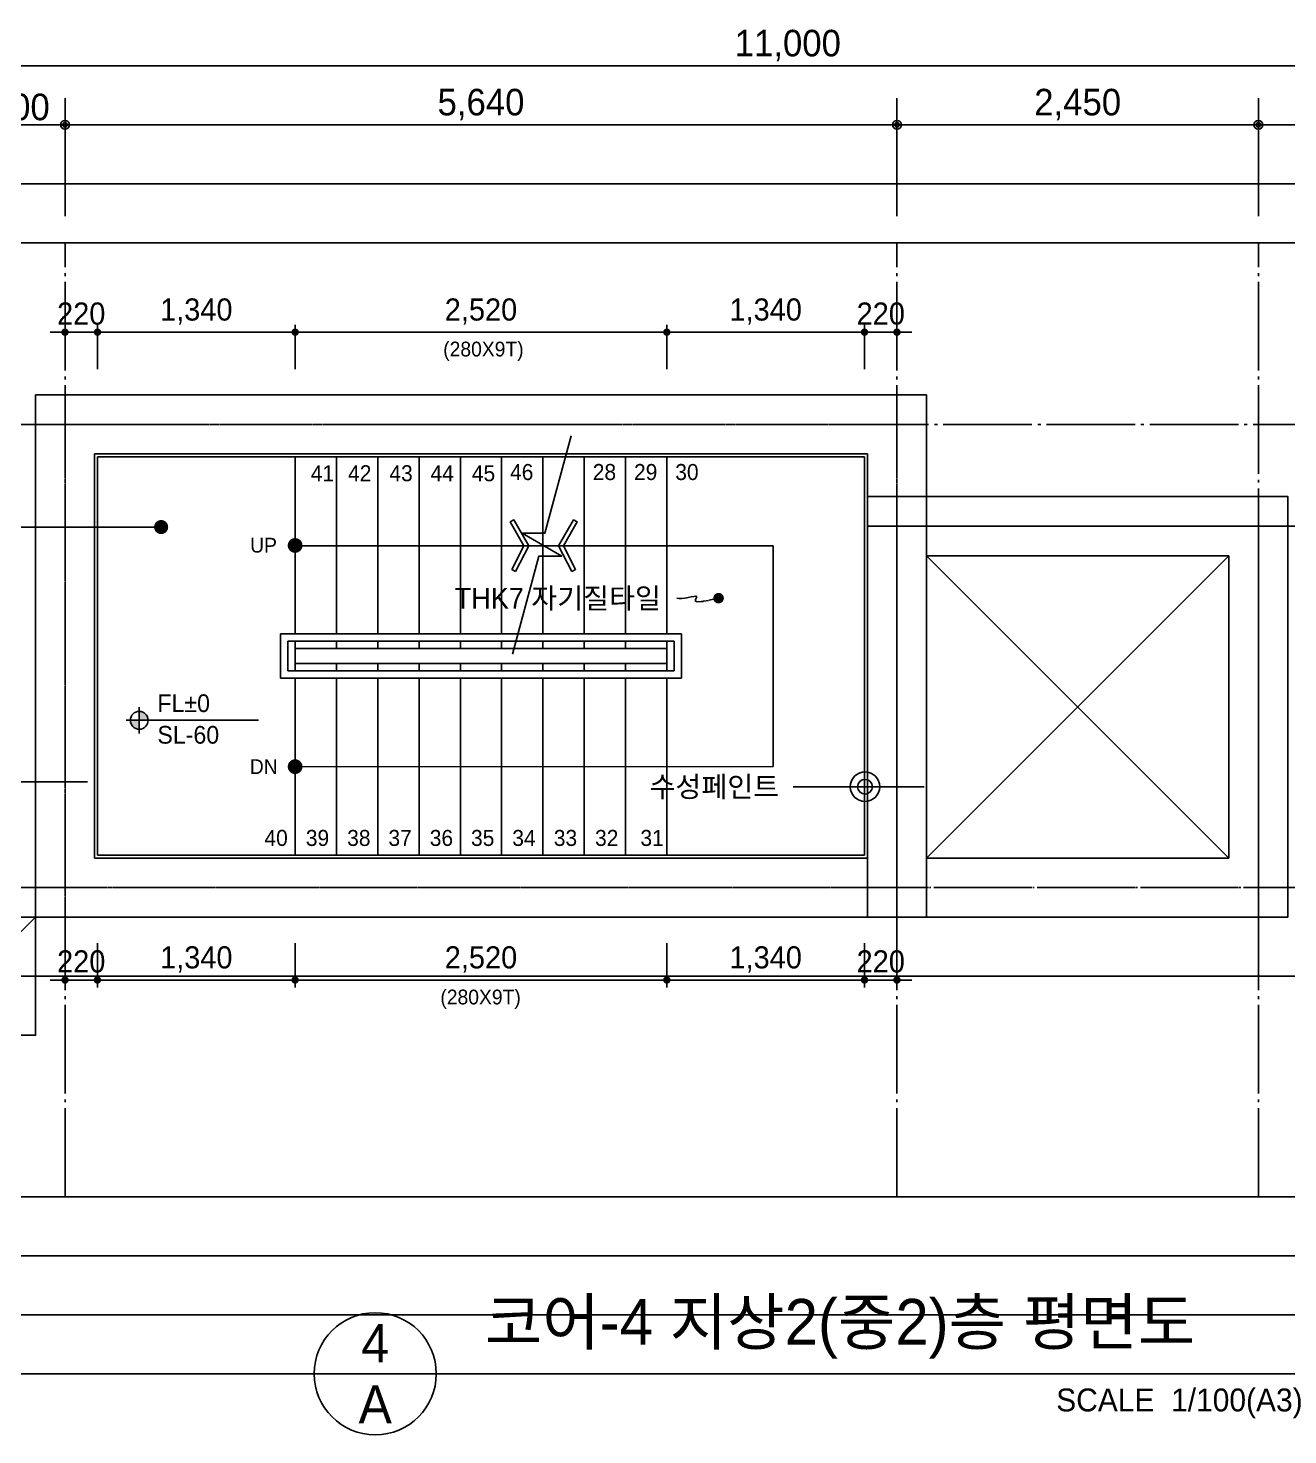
# Model space of a CAD drawing. Header units: millimetres. Extents: x 252711992 to 505989238, y 504776675 to 1009617600.
# Drawn here: x 253406599 to 253415139, y 504805853 to 504815388 of the extents above; entities that cross this region are included whole.
import ezdxf
from ezdxf.enums import TextEntityAlignment as Align
from ezdxf.xclip import XClip

# ---------------------------------------------------------------- set-up
doc = ezdxf.new("R2010")
doc.units = ezdxf.units.MM
doc.header["$XCLIPFRAME"] = 0
doc.linetypes.add('CEN', pattern=[35, 30, -2, 1, -2])
for name, color, linetype in [('$ZCDB_AUDIT_GENERATED_600D18', 7, 'Continuous'), ('0KD DIM', 7, 'Continuous'), ('4A.TEC CEN', 1, 'CEN'), ('4A.TEC CEN 보조1', 14, 'CEN'), ('4A.TEC ELE 4', 9, 'Continuous'), ('4A.TEC IND', 7, 'Continuous'), ('4A.TEC TEXT', 7, 'Continuous'), ('4A.TEC TEXT 1', 3, 'Continuous'), ('4A.TEC TEXT 2', 3, 'Continuous'), ('4A.TEC 기둥', 2, 'Continuous'), ('4A.TEC 마감선 2', 5, 'Continuous'), ('4A.TEC 벽체 1', 2, 'Continuous'), ('4A.TEC 심볼', 7, 'Continuous'), ('4A.TEC 해치 1', 9, 'Continuous'), ('CEN', 1, 'CEN'), ('LEV', 7, 'Continuous'), ('SYM', 1, 'Continuous'), ('TEXT', 7, 'Continuous'), ('㈜SE&C TEXT', 7, 'Continuous')]:
    doc.layers.add(name, color=color, linetype=linetype)
doc.layers.add('DEFPOINT', color=135, linetype='Continuous', plot=False)
doc.styles.add('나눔고딕', font='')
doc.styles.add('돋움', font='')
doc.styles.add('돋음체', font='')
doc.styles.get('나눔고딕').set_extended_font_data('Dotum')
doc.styles.get('돋움').set_extended_font_data('Dotum')
doc.styles.get('돋음체').set_extended_font_data('Dotum')
doc.dimstyles.new('DIM_600(외부치수)', dxfattribs={"dimscale": 400, "dimtxt": 3.3, "dimasz": 1, "dimexe": 2, "dimexo": 2, "dimgap": 1, "dimtad": 1, "dimdec": 0, "dimdsep": 46, "dimlunit": 6, "dimtxsty": '나눔고딕', "dimblk1": 'DIMDOT', "dimblk2": 'DIMDOT', "dimsah": 1, "dimcen": 2.5, "dimdle": 1.5, "dimclrd": 8, "dimclre": 8, "dimclrt": 3, "dimadec": 0, "dimazin": 0, "dimtfac": 1, "dimtdec": 0, "dimtix": 1, "dimtmove": 2, "dimatfit": 3, "dimldrblk": 'DIMDOT', "dimfxl": 1, "dimtvp": 1, "dimtolj": 1, "dimtzin": 0, "dimarcsym": 0})
doc.dimstyles.new('DIM_80(외부치수)', dxfattribs={"dimscale": 40, "dimtxt": 3.3, "dimasz": 1, "dimexe": 2, "dimexo": 2, "dimgap": 1, "dimtad": 1, "dimdec": 0, "dimdsep": 46, "dimlunit": 6, "dimtxsty": '돋움', "dimblk1": 'DIMDOT', "dimblk2": 'DIMDOT', "dimsah": 1, "dimcen": 2.5, "dimdle": 1.5, "dimclrd": 1, "dimclre": 7, "dimclrt": 2, "dimadec": 0, "dimazin": 0, "dimtfac": 1, "dimtdec": 0, "dimtix": 1, "dimtmove": 2, "dimatfit": 3, "dimldrblk": 'DIMDOT', "dimfxl": 1, "dimtvp": 1, "dimtolj": 1, "dimtzin": 0, "dimarcsym": 0})
doc.dimstyles.new('KD DIM 1', dxfattribs={"dimscale": 50, "dimtxt": 3, "dimasz": 1, "dimexe": 1, "dimexo": 1, "dimgap": 1, "dimtad": 1, "dimdec": 0, "dimzin": 0, "dimdsep": 46, "dimlunit": 6, "dimtxsty": '돋음체', "dimblk": 'DOT', "dimcen": 3, "dimdle": 1, "dimclrd": 256, "dimclre": 256, "dimclrt": 3, "dimazin": 0, "dimtfac": 1, "dimtdec": 0, "dimtix": 1, "dimtmove": 2, "dimatfit": 3, "dimldrblk": 'OBLIQUE', "dimfxl": 1, "dimtvp": 0.8333, "dimtolj": 1, "dimtzin": 0, "dimarcsym": 0})

# ---------------------------------------------------------------- blocks, each defined once
blk = doc.blocks.new('dwgFD3B')
at = {"layer": '4A.TEC CEN', "color": 250, "ltscale": 500}
blk.add_line((49194.51, -169936.83, -3333.33), (358000, -169936.83, -3333.33), dxfattribs=at)
blk = doc.blocks.new('DIMDOT')
at = {"color": 0}
blk.add_line((-2, 0), (2, 0), dxfattribs=at)
for radius in [0.5, 0.25]:
    blk.add_circle((0, 0), radius, dxfattribs=at)
blk = doc.blocks.new('*D477')
at = {"layer": '$ZCDB_AUDIT_GENERATED_600D18', "color": 8, "lineweight": -2, "transparency": 16777216}
for p, q in [((253406248.8, 504814112.2), (253406248.8, 504815312.2)), ((253417248.8, 504814112.2), (253417248.8, 504815312.2)), ((253406308.8, 504815132.2), (253417188.8, 504815132.2))]:
    blk.add_line(p, q, dxfattribs=at)
at = {"layer": 'Defpoints', "color": 0, "transparency": 16777216}
for p in [(253417248.8, 504815132.2), (253406248.8, 504813932.2, 0), (253417248.8, 504813932.2)]:
    blk.add_point(p, dxfattribs=at)
at = {"layer": '$ZCDB_AUDIT_GENERATED_600D18', "color": 8, "lineweight": -2, "transparency": 16777216, "xscale": 60, "yscale": 60, "zscale": 60, "rotation": 180}
blk.add_blockref('DIMDOT', (253406248.8, 504815132.2), dxfattribs=at)
at = {"layer": '$ZCDB_AUDIT_GENERATED_600D18', "color": 8, "lineweight": -2, "transparency": 16777216, "xscale": 60, "yscale": 60, "zscale": 60}
blk.add_blockref('DIMDOT', (253417248.8, 504815132.2), dxfattribs=at)
at = {"layer": '$ZCDB_AUDIT_GENERATED_600D18', "color": 3, "transparency": 16777216, "insert": (253411748.8, 504815269.6), "char_height": 180, "attachment_point": 5, "style": '나눔고딕'}
blk.add_mtext('\\A1;11,000', dxfattribs=at)
blk = doc.blocks.new('*D478')
at = {"layer": '$ZCDB_AUDIT_GENERATED_600D18', "color": 8, "lineweight": -2, "transparency": 16777216}
for p, q in [((253414938.8, 504814112.2), (253414938.8, 504814912.2)), ((253417248.8, 504814112.2), (253417248.8, 504814912.2)), ((253414998.8, 504814732.2), (253417188.8, 504814732.2))]:
    blk.add_line(p, q, dxfattribs=at)
at = {"layer": 'Defpoints', "color": 0, "transparency": 16777216}
for p in [(253417248.8, 504814732.2), (253414938.8, 504813932.2, 568.6), (253417248.8, 504813932.2, 4431.4)]:
    blk.add_point(p, dxfattribs=at)
at = {"layer": '$ZCDB_AUDIT_GENERATED_600D18', "color": 8, "lineweight": -2, "transparency": 16777216, "xscale": 60, "yscale": 60, "zscale": 60, "rotation": 180}
blk.add_blockref('DIMDOT', (253414938.8, 504814732.2), dxfattribs=at)
at = {"layer": '$ZCDB_AUDIT_GENERATED_600D18', "color": 8, "lineweight": -2, "transparency": 16777216, "xscale": 60, "yscale": 60, "zscale": 60}
blk.add_blockref('DIMDOT', (253417248.8, 504814732.2), dxfattribs=at)
at = {"layer": '$ZCDB_AUDIT_GENERATED_600D18', "color": 3, "transparency": 16777216, "insert": (253416093.8, 504814869.6), "char_height": 180, "attachment_point": 5, "style": '나눔고딕'}
blk.add_mtext('\\A1;2,310', dxfattribs=at)
blk = doc.blocks.new('*D479')
at = {"layer": '$ZCDB_AUDIT_GENERATED_600D18', "color": 8, "lineweight": -2, "transparency": 16777216}
for p, q in [((253406248.8, 504814112.2), (253406248.8, 504814912.2)), ((253406848.8, 504814112.2), (253406848.8, 504814912.2)), ((253406788.8, 504814732.2), (253406308.8, 504814732.2))]:
    blk.add_line(p, q, dxfattribs=at)
at = {"layer": 'Defpoints', "color": 0, "transparency": 16777216}
for p in [(253406248.8, 504814732.2), (253406248.8, 504813932.2, 39666.7), (253406848.8, 504813932.2, 34666.7)]:
    blk.add_point(p, dxfattribs=at)
at = {"layer": '$ZCDB_AUDIT_GENERATED_600D18', "color": 8, "lineweight": -2, "transparency": 16777216, "xscale": 60, "yscale": 60, "zscale": 60, "rotation": 180}
blk.add_blockref('DIMDOT', (253406248.8, 504814732.2), dxfattribs=at)
at = {"layer": '$ZCDB_AUDIT_GENERATED_600D18', "color": 8, "lineweight": -2, "transparency": 16777216, "xscale": 60, "yscale": 60, "zscale": 60}
blk.add_blockref('DIMDOT', (253406848.8, 504814732.2), dxfattribs=at)
at = {"layer": '$ZCDB_AUDIT_GENERATED_600D18', "color": 3, "transparency": 16777216, "insert": (253406548.8, 504814852.3), "char_height": 180, "attachment_point": 5, "style": '나눔고딕'}
blk.add_mtext('\\A1;600', dxfattribs=at)
blk = doc.blocks.new('*D481')
at = {"layer": '$ZCDB_AUDIT_GENERATED_600D18', "color": 8, "lineweight": -2, "transparency": 16777216}
for p, q in [((253406848.8, 504814112.2), (253406848.8, 504814912.2)), ((253412488.8, 504814112.2), (253412488.8, 504814912.2)), ((253406908.8, 504814732.2), (253412428.8, 504814732.2))]:
    blk.add_line(p, q, dxfattribs=at)
at = {"layer": 'Defpoints', "color": 0, "transparency": 16777216}
for p in [(253412488.8, 504814732.2), (253406848.8, 504813932.2, 34666.7), (253412488.8, 504813932.2, 81666.7)]:
    blk.add_point(p, dxfattribs=at)
at = {"layer": '$ZCDB_AUDIT_GENERATED_600D18', "color": 8, "lineweight": -2, "transparency": 16777216, "xscale": 60, "yscale": 60, "zscale": 60, "rotation": 180}
blk.add_blockref('DIMDOT', (253406848.8, 504814732.2), dxfattribs=at)
at = {"layer": '$ZCDB_AUDIT_GENERATED_600D18', "color": 8, "lineweight": -2, "transparency": 16777216, "xscale": 60, "yscale": 60, "zscale": 60}
blk.add_blockref('DIMDOT', (253412488.8, 504814732.2), dxfattribs=at)
at = {"layer": '$ZCDB_AUDIT_GENERATED_600D18', "color": 3, "transparency": 16777216, "insert": (253409668.8, 504814869.6), "char_height": 180, "attachment_point": 5, "style": '나눔고딕'}
blk.add_mtext('\\A1;5,640', dxfattribs=at)
blk = doc.blocks.new('*D482')
at = {"layer": '$ZCDB_AUDIT_GENERATED_600D18', "color": 8, "lineweight": -2, "transparency": 16777216}
for p, q in [((253412488.8, 504814112.2), (253412488.8, 504814912.2)), ((253414938.8, 504814112.2), (253414938.8, 504814912.2)), ((253414878.8, 504814732.2), (253412548.8, 504814732.2))]:
    blk.add_line(p, q, dxfattribs=at)
at = {"layer": 'Defpoints', "color": 0, "transparency": 16777216}
for p in [(253412488.8, 504814732.2), (253412488.8, 504813932.2, 81666.7), (253414938.8, 504813932.2, 61250)]:
    blk.add_point(p, dxfattribs=at)
at = {"layer": '$ZCDB_AUDIT_GENERATED_600D18', "color": 8, "lineweight": -2, "transparency": 16777216, "xscale": 60, "yscale": 60, "zscale": 60, "rotation": 180}
blk.add_blockref('DIMDOT', (253412488.8, 504814732.2), dxfattribs=at)
at = {"layer": '$ZCDB_AUDIT_GENERATED_600D18', "color": 8, "lineweight": -2, "transparency": 16777216, "xscale": 60, "yscale": 60, "zscale": 60}
blk.add_blockref('DIMDOT', (253414938.8, 504814732.2), dxfattribs=at)
at = {"layer": '$ZCDB_AUDIT_GENERATED_600D18', "color": 3, "transparency": 16777216, "insert": (253413713.8, 504814869.6), "char_height": 180, "attachment_point": 5, "style": '나눔고딕'}
blk.add_mtext('\\A1;2,450', dxfattribs=at)
blk = doc.blocks.new('c1')
at = {"layer": '4A.TEC 기둥'}
blk.add_lwpolyline([(1156775.7, -1012079.3), (1157575.7, -1012079.3), (1157575.7, -1011279.3), (1156775.7, -1011279.3)], close=True, dxfattribs=at)
at = {"layer": 'DEFPOINT'}
blk.add_line((1156775.7, -1012079.3), (1157575.7, -1011279.3), dxfattribs=at)
blk = doc.blocks.new('ADFAWEFQWEFQWF')
at = {"layer": '4A.TEC CEN 보조1', "ltscale": 10}
for p, q in [((200, 0), (200, 2850)), ((2650, 2850), (2650, 0)), ((0, 2650), (2850, 2650)), ((2850, 200), (0, 200))]:
    blk.add_line(p, q, dxfattribs=at)
at = {"layer": '4A.TEC 벽체 1'}
for p, q in [((400, 2450), (400, 400)), ((400, 2450), (2450, 2450)), ((2450, 2450), (2450, 400)), ((400, 400), (2450, 400))]:
    blk.add_line(p, q, dxfattribs=at)
blk.add_lwpolyline([(875, 2850), (0, 2850), (0, 0), (2850, 0), (2850, 2850), (875, 2850)], dxfattribs=at)
at = {"layer": '4A.TEC 해치 1'}
for p, q in [((400, 2450), (2450, 400)), ((2450, 2450), (400, 400))]:
    blk.add_line(p, q, dxfattribs=at)
blk = doc.blocks.new('ASDFAWGFQWEGRQEWR')
at = {"layer": 'CEN'}
blk.add_lwpolyline([(1711.6, 117.6), (1640.7, 101.5), (1594.3, 94), (1567.5, 93.4), (1555.6, 97.8), (1554, 105.3), (1557.9, 114.2), (1562.7, 122.4), (1563.5, 128.2), (1556.9, 130.2), (1543.6, 129), (1525.5, 125.8), (1504.5, 121.6), (1482.5, 117.6), (1461.5, 114.8), (1443.2, 114.5), (1429.6, 117.6)], dxfattribs=at)
at = {"layer": '㈜SE&C TEXT', "color": 1, "const_width": 35.9}
blk.add_lwpolyline([(1729.5, 117.6, 1), (1693.6, 117.6, 1)], format="xyb", close=True, dxfattribs=at)
at = {"layer": '4A.TEC TEXT', "style": '돋움'}
blk.add_text('THK7 자기질타일', height=140, dxfattribs=at).set_placement((-76.8, 117.6), align=Align.MIDDLE_LEFT)
blk = doc.blocks.new('A$C3A5201BD')
at = {"layer": 'LEV'}
h = blk.add_hatch(color=256, dxfattribs=at)
h.paths.add_polyline_path([(200, 200), (335, 200, 0.414214), (200, 335)])
h.paths.add_polyline_path([(200, 65), (200, 200), (65, 200, 0.414214)])
at = {"layer": 'LEV', "color": 7}
for p, q in [((200, 0), (200, 400)), ((0, 200), (2007, 200)), ((0, 200), (400, 200))]:
    blk.add_line(p, q, dxfattribs=at)
blk.add_circle((200, 200), 135, dxfattribs=at)
blk = doc.blocks.new('_Dot')
at = {"color": 0, "linetype": 'ByBlock', "lineweight": -2}
blk.add_line((-0.5, 0), (-1, 0), dxfattribs=at)
at = {"color": 0, "linetype": 'ByBlock', "const_width": 0.5}
blk.add_lwpolyline([(-0.25, 0, 1), (0.25, 0, 1)], format="xyb", close=True, dxfattribs=at)
blk = doc.blocks.new('*D1113')
at = {"layer": '0KD DIM', "lineweight": -2, "transparency": 16777216}
for p, q in [((253408408.8, 504813077.1), (253408408.8, 504813377.1)), ((253410878.8, 504813327.1), (253408458.8, 504813327.1)), ((253410928.8, 504813077.1), (253410928.8, 504813377.1))]:
    blk.add_line(p, q, dxfattribs=at)
at = {"layer": 'Defpoints', "color": 0, "transparency": 16777216}
for p in [(253408408.8, 504813327.1), (253408408.8, 504813027.1, 0), (253410928.8, 504813027.1)]:
    blk.add_point(p, dxfattribs=at)
at = {"layer": '0KD DIM', "lineweight": -2, "transparency": 16777216, "xscale": 50, "yscale": 50, "zscale": 50, "rotation": 180}
blk.add_blockref('_Dot', (253408408.8, 504813327.1), dxfattribs=at)
at = {"layer": '0KD DIM', "lineweight": -2, "transparency": 16777216, "xscale": 50, "yscale": 50, "zscale": 50}
blk.add_blockref('_Dot', (253410928.8, 504813327.1), dxfattribs=at)
at = {"layer": '0KD DIM', "color": 3, "transparency": 16777216, "insert": (253409668.8, 504813466.7), "char_height": 150, "attachment_point": 5, "style": '돋음체'}
blk.add_mtext('\\A1;2,520', dxfattribs=at)
blk = doc.blocks.new('_OBLIQUE')
at = {"color": 0, "linetype": 'ByBlock'}
blk.add_line((-0.5, -0.5), (0.5, 0.5), dxfattribs=at)
blk = doc.blocks.new('*D1114')
at = {"layer": '0KD DIM', "lineweight": -2, "transparency": 16777216}
for p, q in [((253410928.8, 504813077.1), (253410928.8, 504813377.1)), ((253410978.8, 504813327.1), (253412218.8, 504813327.1)), ((253412268.8, 504813077.1), (253412268.8, 504813377.1))]:
    blk.add_line(p, q, dxfattribs=at)
at = {"layer": 'Defpoints', "color": 0, "transparency": 16777216}
for p in [(253412268.8, 504813327.1), (253410928.8, 504813027.1), (253412268.8, 504813027.1)]:
    blk.add_point(p, dxfattribs=at)
at = {"layer": '0KD DIM', "lineweight": -2, "transparency": 16777216, "xscale": 50, "yscale": 50, "zscale": 50, "rotation": 180}
blk.add_blockref('_Dot', (253410928.8, 504813327.1), dxfattribs=at)
at = {"layer": '0KD DIM', "lineweight": -2, "transparency": 16777216, "xscale": 50, "yscale": 50, "zscale": 50}
blk.add_blockref('_Dot', (253412268.8, 504813327.1), dxfattribs=at)
at = {"layer": '0KD DIM', "color": 3, "transparency": 16777216, "insert": (253411598.8, 504813466.7), "char_height": 150, "attachment_point": 5, "style": '돋음체'}
blk.add_mtext('\\A1;1,340', dxfattribs=at)
blk = doc.blocks.new('*D1115')
at = {"layer": '0KD DIM', "lineweight": -2, "transparency": 16777216}
for p, q in [((253407068.8, 504813077.1), (253407068.8, 504813377.1)), ((253408358.8, 504813327.1), (253407118.8, 504813327.1)), ((253408408.8, 504813077.1), (253408408.8, 504813377.1))]:
    blk.add_line(p, q, dxfattribs=at)
at = {"layer": 'Defpoints', "color": 0, "transparency": 16777216}
for p in [(253407068.8, 504813327.1), (253407068.8, 504813027.1), (253408408.8, 504813027.1)]:
    blk.add_point(p, dxfattribs=at)
at = {"layer": '0KD DIM', "lineweight": -2, "transparency": 16777216, "xscale": 50, "yscale": 50, "zscale": 50, "rotation": 180}
blk.add_blockref('_Dot', (253407068.8, 504813327.1), dxfattribs=at)
at = {"layer": '0KD DIM', "lineweight": -2, "transparency": 16777216, "xscale": 50, "yscale": 50, "zscale": 50}
blk.add_blockref('_Dot', (253408408.8, 504813327.1), dxfattribs=at)
at = {"layer": '0KD DIM', "color": 3, "transparency": 16777216, "insert": (253407738.8, 504813466.7), "char_height": 150, "attachment_point": 5, "style": '돋음체'}
blk.add_mtext('\\A1;1,340', dxfattribs=at)
blk = doc.blocks.new('*D1116')
at = {"layer": '0KD DIM', "lineweight": -2, "transparency": 16777216}
for p, q in [((253412218.8, 504813327.1), (253412168.8, 504813327.1)), ((253412268.8, 504813077.1), (253412268.8, 504813377.1)), ((253412488.8, 504813327.1), (253412268.8, 504813327.1)), ((253412488.8, 504813077.1), (253412488.8, 504813377.1)), ((253412538.8, 504813327.1), (253412588.8, 504813327.1))]:
    blk.add_line(p, q, dxfattribs=at)
at = {"layer": 'Defpoints', "color": 0, "transparency": 16777216}
for p in [(253412268.8, 504813327.1), (253412268.8, 504813027.1), (253412488.8, 504813027.1)]:
    blk.add_point(p, dxfattribs=at)
at = {"layer": '0KD DIM', "lineweight": -2, "transparency": 16777216, "xscale": 50, "yscale": 50, "zscale": 50}
blk.add_blockref('_Dot', (253412268.8, 504813327.1), dxfattribs=at)
at = {"layer": '0KD DIM', "lineweight": -2, "transparency": 16777216, "xscale": 50, "yscale": 50, "zscale": 50, "rotation": 180}
blk.add_blockref('_Dot', (253412488.8, 504813327.1), dxfattribs=at)
at = {"layer": '0KD DIM', "color": 3, "transparency": 16777216, "insert": (253412378.8, 504813452.2), "char_height": 150, "attachment_point": 5, "style": '돋음체'}
blk.add_mtext('\\A1;220', dxfattribs=at)
blk = doc.blocks.new('*D1117')
at = {"layer": '0KD DIM', "lineweight": -2, "transparency": 16777216}
for p, q in [((253406798.8, 504813327.1), (253406748.8, 504813327.1)), ((253406848.8, 504813077.1), (253406848.8, 504813377.1)), ((253406848.8, 504813327.1), (253407068.8, 504813327.1)), ((253407068.8, 504813077.1), (253407068.8, 504813377.1)), ((253407118.8, 504813327.1), (253407168.8, 504813327.1))]:
    blk.add_line(p, q, dxfattribs=at)
at = {"layer": 'Defpoints', "color": 0, "transparency": 16777216}
for p in [(253407068.8, 504813327.1), (253406848.8, 504813027.1), (253407068.8, 504813027.1)]:
    blk.add_point(p, dxfattribs=at)
at = {"layer": '0KD DIM', "lineweight": -2, "transparency": 16777216, "xscale": 50, "yscale": 50, "zscale": 50}
blk.add_blockref('_Dot', (253406848.8, 504813327.1), dxfattribs=at)
at = {"layer": '0KD DIM', "lineweight": -2, "transparency": 16777216, "xscale": 50, "yscale": 50, "zscale": 50, "rotation": 180}
blk.add_blockref('_Dot', (253407068.8, 504813327.1), dxfattribs=at)
at = {"layer": '0KD DIM', "color": 3, "transparency": 16777216, "insert": (253406958.8, 504813452.2), "char_height": 150, "attachment_point": 5, "style": '돋음체'}
blk.add_mtext('\\A1;220', dxfattribs=at)
blk = doc.blocks.new('*D1118')
at = {"layer": '0KD DIM', "lineweight": -2, "transparency": 16777216}
for p, q in [((253408408.8, 504809186.1), (253408408.8, 504808886.1)), ((253410928.8, 504809186.1), (253410928.8, 504808886.1)), ((253410878.8, 504808936.1), (253408458.8, 504808936.1))]:
    blk.add_line(p, q, dxfattribs=at)
at = {"layer": 'Defpoints', "color": 0, "transparency": 16777216}
for p in [(253408408.8, 504809236.1, 0), (253410928.8, 504809236.1), (253408408.8, 504808936.1)]:
    blk.add_point(p, dxfattribs=at)
at = {"layer": '0KD DIM', "lineweight": -2, "transparency": 16777216, "xscale": 50, "yscale": 50, "zscale": 50, "rotation": 180}
blk.add_blockref('_Dot', (253408408.8, 504808936.1), dxfattribs=at)
at = {"layer": '0KD DIM', "lineweight": -2, "transparency": 16777216, "xscale": 50, "yscale": 50, "zscale": 50}
blk.add_blockref('_Dot', (253410928.8, 504808936.1), dxfattribs=at)
at = {"layer": '0KD DIM', "color": 3, "transparency": 16777216, "insert": (253409668.8, 504809075.7), "char_height": 150, "attachment_point": 5, "style": '돋음체'}
blk.add_mtext('\\A1;2,520', dxfattribs=at)
blk = doc.blocks.new('*D1119')
at = {"layer": '0KD DIM', "lineweight": -2, "transparency": 16777216}
for p, q in [((253410928.8, 504809186.1), (253410928.8, 504808886.1)), ((253412268.8, 504809186.1), (253412268.8, 504808886.1)), ((253410978.8, 504808936.1), (253412218.8, 504808936.1))]:
    blk.add_line(p, q, dxfattribs=at)
at = {"layer": 'Defpoints', "color": 0, "transparency": 16777216}
for p in [(253410928.8, 504809236.1), (253412268.8, 504809236.1), (253412268.8, 504808936.1)]:
    blk.add_point(p, dxfattribs=at)
at = {"layer": '0KD DIM', "lineweight": -2, "transparency": 16777216, "xscale": 50, "yscale": 50, "zscale": 50, "rotation": 180}
blk.add_blockref('_Dot', (253410928.8, 504808936.1), dxfattribs=at)
at = {"layer": '0KD DIM', "lineweight": -2, "transparency": 16777216, "xscale": 50, "yscale": 50, "zscale": 50}
blk.add_blockref('_Dot', (253412268.8, 504808936.1), dxfattribs=at)
at = {"layer": '0KD DIM', "color": 3, "transparency": 16777216, "insert": (253411598.8, 504809075.7), "char_height": 150, "attachment_point": 5, "style": '돋음체'}
blk.add_mtext('\\A1;1,340', dxfattribs=at)
blk = doc.blocks.new('*D1120')
at = {"layer": '0KD DIM', "lineweight": -2, "transparency": 16777216}
for p, q in [((253407068.8, 504809186.1), (253407068.8, 504808886.1)), ((253408408.8, 504809186.1), (253408408.8, 504808886.1)), ((253408358.8, 504808936.1), (253407118.8, 504808936.1))]:
    blk.add_line(p, q, dxfattribs=at)
at = {"layer": 'Defpoints', "color": 0, "transparency": 16777216}
for p in [(253407068.8, 504809236.1), (253408408.8, 504809236.1), (253407068.8, 504808936.1)]:
    blk.add_point(p, dxfattribs=at)
at = {"layer": '0KD DIM', "lineweight": -2, "transparency": 16777216, "xscale": 50, "yscale": 50, "zscale": 50, "rotation": 180}
blk.add_blockref('_Dot', (253407068.8, 504808936.1), dxfattribs=at)
at = {"layer": '0KD DIM', "lineweight": -2, "transparency": 16777216, "xscale": 50, "yscale": 50, "zscale": 50}
blk.add_blockref('_Dot', (253408408.8, 504808936.1), dxfattribs=at)
at = {"layer": '0KD DIM', "color": 3, "transparency": 16777216, "insert": (253407738.8, 504809075.7), "char_height": 150, "attachment_point": 5, "style": '돋음체'}
blk.add_mtext('\\A1;1,340', dxfattribs=at)
blk = doc.blocks.new('*D1121')
at = {"layer": '0KD DIM', "lineweight": -2, "transparency": 16777216}
for p, q in [((253412268.8, 504809186.1), (253412268.8, 504808886.1)), ((253412488.8, 504809186.1), (253412488.8, 504808886.1)), ((253412218.8, 504808936.1), (253412168.8, 504808936.1)), ((253412488.8, 504808936.1), (253412268.8, 504808936.1)), ((253412538.8, 504808936.1), (253412588.8, 504808936.1))]:
    blk.add_line(p, q, dxfattribs=at)
at = {"layer": 'Defpoints', "color": 0, "transparency": 16777216}
for p in [(253412268.8, 504809236.1), (253412488.8, 504809236.1), (253412268.8, 504808936.1)]:
    blk.add_point(p, dxfattribs=at)
at = {"layer": '0KD DIM', "lineweight": -2, "transparency": 16777216, "xscale": 50, "yscale": 50, "zscale": 50}
blk.add_blockref('_Dot', (253412268.8, 504808936.1), dxfattribs=at)
at = {"layer": '0KD DIM', "lineweight": -2, "transparency": 16777216, "xscale": 50, "yscale": 50, "zscale": 50, "rotation": 180}
blk.add_blockref('_Dot', (253412488.8, 504808936.1), dxfattribs=at)
at = {"layer": '0KD DIM', "color": 3, "transparency": 16777216, "insert": (253412378.8, 504809061.2), "char_height": 150, "attachment_point": 5, "style": '돋음체'}
blk.add_mtext('\\A1;220', dxfattribs=at)
blk = doc.blocks.new('*D1122')
at = {"layer": '0KD DIM', "lineweight": -2, "transparency": 16777216}
for p, q in [((253406848.8, 504809186.1), (253406848.8, 504808886.1)), ((253407068.8, 504809186.1), (253407068.8, 504808886.1)), ((253406798.8, 504808936.1), (253406748.8, 504808936.1)), ((253406848.8, 504808936.1), (253407068.8, 504808936.1)), ((253407118.8, 504808936.1), (253407168.8, 504808936.1))]:
    blk.add_line(p, q, dxfattribs=at)
at = {"layer": 'Defpoints', "color": 0, "transparency": 16777216}
for p in [(253406848.8, 504809236.1), (253407068.8, 504809236.1), (253407068.8, 504808936.1)]:
    blk.add_point(p, dxfattribs=at)
at = {"layer": '0KD DIM', "lineweight": -2, "transparency": 16777216, "xscale": 50, "yscale": 50, "zscale": 50}
blk.add_blockref('_Dot', (253406848.8, 504808936.1), dxfattribs=at)
at = {"layer": '0KD DIM', "lineweight": -2, "transparency": 16777216, "xscale": 50, "yscale": 50, "zscale": 50, "rotation": 180}
blk.add_blockref('_Dot', (253407068.8, 504808936.1), dxfattribs=at)
at = {"layer": '0KD DIM', "color": 3, "transparency": 16777216, "insert": (253406958.8, 504809061.2), "char_height": 150, "attachment_point": 5, "style": '돋음체'}
blk.add_mtext('\\A1;220', dxfattribs=at)
blk = doc.blocks.new('ADSFWEFQWEF')
at = {"layer": '4A.TEC TEXT', "style": '돋움'}
blk.add_text('수성페인트', height=140, dxfattribs=at).set_placement((559.9, 110.3), align=Align.MIDDLE_LEFT)
at = {"layer": '㈜SE&C TEXT', "color": 1}
blk.add_leader([(2020.7, 110.3, 0), (1532.5, 110.3)], dimstyle='DIM_80(외부치수)', override={"dimasz": 5, "dimtad": 0}, dxfattribs=at)

msp = doc.modelspace()

# ---------------------------------------------------------------- linework, layer by layer
at = {"layer": '4A.TEC CEN', "ltscale": 20}
for p, q in [((253406848.77, 504807467.16, 1666.67), (253406848.77, 504813932.16, 1666.67)), ((253412488.77, 504807467.16, 1666.67), (253412488.77, 504813932.16, 1666.67)), ((253414938.77, 504807467.16, 1666.67), (253414938.77, 504813932.16, 1666.67)), ((253418303.05, 504812702.14, 1666.67), (253404992.67, 504812702.14, 1666.67)), ((253418303.05, 504812012.14, 1666.67), (253412488.77, 504812012.14, 1666.67)), ((253418303.05, 504809562.14, 1666.67), (253404992.67, 504809562.14, 1666.67))]:
    msp.add_line(p, q, dxfattribs=at)
at = {"layer": '4A.TEC CEN 보조1'}
for p, q in [((253406848.78, 504809362.14, -3332.88), (253406848.78, 504812902.14, -3332.88)), ((253412488.78, 504809362.14, -3332.88), (253412488.78, 504812902.14, -3332.88)), ((253412688.78, 504812702.14, -3332.88), (253406648.78, 504812702.14, -3332.88)), ((253406648.78, 504809562.14, -3332.88), (253412688.78, 504809562.14, -3332.88))]:
    msp.add_line(p, q, dxfattribs=at)
at = {"layer": '4A.TEC ELE 4', "color": 8, "ltscale": 0.3}
for p, q in [((253408408.77, 504811282.14, -3332.88), (253408408.77, 504812482.14, -3332.88)), ((253408688.77, 504811282.14, -3332.88), (253408688.77, 504812482.14, -3332.88)), ((253408968.77, 504811282.14, -3332.88), (253408968.77, 504812482.14, -3332.88)), ((253409248.77, 504811282.14, -3332.88), (253409248.77, 504812482.14, -3332.88)), ((253409528.77, 504811282.14, -3332.88), (253409528.77, 504812482.14, -3332.88)), ((253409808.77, 504811282.14, -3332.88), (253409808.77, 504812482.14, -3332.88)), ((253410368.77, 504812482.14, -3332.88), (253410368.77, 504811282.14, -3332.88)), ((253410648.77, 504812482.14, -3332.88), (253410648.77, 504811282.14, -3332.88)), ((253410928.77, 504812482.14, -3332.88), (253410928.77, 504811282.14, -3332.88)), ((253411028.77, 504811282.14, -3332.88), (253408308.77, 504811282.14, -3332.88)), ((253408308.77, 504811282.14, -3332.88), (253408308.77, 504810982.14, -3332.88)), ((253410978.77, 504811232.14, -3332.88), (253408358.77, 504811232.14, -3332.88)), ((253408358.77, 504811232.14, -3332.88), (253408358.77, 504811032.14, -3332.88)), ((253408408.77, 504811232.14, -3332.88), (253408408.77, 504811082.14, -3332.88)), ((253408688.77, 504811182.14, -3332.88), (253408688.77, 504811232.14, -3332.88)), ((253408968.77, 504811182.14, -3332.88), (253408968.77, 504811232.14, -3332.88)), ((253409248.77, 504811182.14, -3332.88), (253409248.77, 504811232.14, -3332.88)), ((253410368.77, 504811232.14, -3332.88), (253410368.77, 504811182.14, -3332.88)), ((253410648.77, 504811232.14, -3332.88), (253410648.77, 504811182.14, -3332.88)), ((253410928.77, 504811232.14, -3332.88), (253410928.77, 504811182.14, -3332.88)), ((253410928.77, 504811232.14, -3332.88), (253410928.77, 504811082.14, -3332.88)), ((253410978.77, 504811232.14, -3332.88), (253410978.77, 504811032.14, -3332.88)), ((253411028.77, 504811282.14, -3332.88), (253411028.77, 504810982.14, -3332.88)), ((253410928.77, 504811182.14, -3332.88), (253408408.77, 504811182.14, -3332.88)), ((253410978.77, 504811032.14, -3332.88), (253408358.77, 504811032.14, -3332.88)), ((253410928.77, 504811082.14, -3332.88), (253408408.77, 504811082.14, -3332.88)), ((253408408.77, 504811082.14, -3332.88), (253408408.77, 504811032.14, -3332.88)), ((253408688.77, 504811082.14, -3332.88), (253408688.77, 504811032.14, -3332.88)), ((253408968.77, 504811082.14, -3332.88), (253408968.77, 504811032.14, -3332.88)), ((253409248.77, 504811082.14, -3332.88), (253409248.77, 504811032.14, -3332.88)), ((253410368.77, 504811082.14, -3332.88), (253410368.77, 504811032.14, -3332.88)), ((253410648.77, 504811082.14, -3332.88), (253410648.77, 504811032.14, -3332.88)), ((253410928.77, 504811082.14, -3332.88), (253410928.77, 504811032.14, -3332.88)), ((253411028.77, 504810982.14, -3332.88), (253408308.77, 504810982.14, -3332.88)), ((253408408.77, 504810982.14, -3332.88), (253408408.77, 504809782.14, -3332.88)), ((253408688.77, 504810982.14, -3332.88), (253408688.77, 504809782.14, -3332.88)), ((253408968.77, 504810982.14, -3332.88), (253408968.77, 504809782.14, -3332.88)), ((253409248.77, 504810982.14, -3332.88), (253409248.77, 504809782.14, -3332.88)), ((253409528.77, 504810982.14, -3332.88), (253409528.77, 504809782.14, -3332.88)), ((253409808.77, 504810982.14, -3332.88), (253409808.77, 504809782.14, -3332.88)), ((253410088.77, 504810982.14, -3332.88), (253410088.77, 504809782.14, -3332.88)), ((253410368.77, 504810982.14, -3332.88), (253410368.77, 504809782.14, -3332.88)), ((253410648.77, 504810982.14, -3332.88), (253410648.77, 504809782.14, -3332.88)), ((253410928.77, 504810982.14, -3332.88), (253410928.77, 504809782.14, -3332.88))]:
    msp.add_line(p, q, dxfattribs=at)
at = {"layer": '4A.TEC ELE 4', "color": 8}
for p, q in [((253410088.77, 504812482.14, -3332.88), (253410088.77, 504811282.14, -3332.88)), ((253409808.77, 504811182.14, -3332.88), (253409808.77, 504811232.14, -3332.88)), ((253409808.77, 504811082.14, -3332.88), (253409808.77, 504811032.14, -3332.88))]:
    msp.add_line(p, q, dxfattribs=at)
at = {"layer": '4A.TEC ELE 4', "color": 8, "ltscale": 0.2}
for p, q in [((253409528.77, 504811182.14, -3332.88), (253409528.77, 504811232.14, -3332.88)), ((253409528.77, 504811082.14, -3332.88), (253409528.77, 504811032.14, -3332.88))]:
    msp.add_line(p, q, dxfattribs=at)
at = {"layer": '4A.TEC ELE 4', "color": 8, "ltscale": 0.02}
for p, q in [((253410088.77, 504811232.14, -3332.88), (253410088.77, 504811182.14, -3332.88)), ((253410088.77, 504811082.14, -3332.88), (253410088.77, 504811032.14, -3332.88))]:
    msp.add_line(p, q, dxfattribs=at)
at = {"layer": '4A.TEC ELE 4', "color": 8, "ltscale": 0.3, "elevation": -3332.88}
msp.add_lwpolyline([(253409882.97, 504811144.97), (253410060.8, 504811808.63), (253410216.09, 504811808.63), (253409947.12, 504811963.93), (253410102.41, 504811963.93), (253410279.55, 504812625.03)], dxfattribs=at)
at = {"layer": '4A.TEC IND', "color": 8}
for p, q in [((253408408.77, 504811879.64, -3332.88), (253411648.77, 504811879.64, -3332.88)), ((253411648.77, 504810382.94, -3332.88), (253411648.77, 504811879.64, -3332.88)), ((253408398.77, 504810380.44, -3332.88), (253411648.77, 504810382.94, -3332.88))]:
    msp.add_line(p, q, dxfattribs=at)
at = {"layer": '4A.TEC IND', "color": 8, "elevation": -3332.88}
for points in [[(253409902.68, 504811705.03), (253409877.9, 504811719.34), (253409959.84, 504811879.64), (253409866.94, 504812040.55), (253409891.72, 504812054.86), (253409992.88, 504811879.64)], [(253410285.3, 504811705.03), (253410310.08, 504811719.33), (253410228.14, 504811879.64), (253410321.04, 504812040.55), (253410296.26, 504812054.86), (253410195.1, 504811879.64)]]:
    msp.add_lwpolyline(points, close=True, dxfattribs=at)
at = {"layer": '4A.TEC IND', "const_width": 50, "elevation": -3332.88}
for points in [[(253408433.77, 504811881.35, 1), (253408383.77, 504811881.35, 1)], [(253408433.77, 504810382.14, 1), (253408383.77, 504810382.14, 1)]]:
    msp.add_lwpolyline(points, format="xyb", close=True, dxfattribs=at)
at = {"layer": '4A.TEC 마감선 2'}
for p, q in [((253407068.78, 504812482.14, -3332.88), (253412268.78, 504812482.14, -3332.88)), ((253407068.78, 504809782.14, -3332.88), (253407068.78, 504812482.14, -3332.88)), ((253412268.78, 504812482.14, -3332.88), (253412268.78, 504809782.14, -3332.88)), ((253412268.78, 504809782.14, -3332.88), (253407068.78, 504809782.14, -3332.88))]:
    msp.add_line(p, q, dxfattribs=at)
at = {"layer": '4A.TEC 벽체 1'}
for p, q in [((253406648.78, 504812902.14, -3332.88), (253412688.78, 504812902.14, -3332.88)), ((253406648.78, 504809362.14, -3332.88), (253406648.78, 504812902.14, -3332.88)), ((253412688.78, 504812902.14, -3332.88), (253412688.78, 504809362.14, -3332.88)), ((253407048.78, 504812502.14, -3332.88), (253412288.78, 504812502.14, -3332.88)), ((253407048.78, 504809762.14, -3332.88), (253407048.78, 504812502.14, -3332.88)), ((253412288.78, 504812502.14, -3332.88), (253412288.78, 504809762.14, -3332.88)), ((253412288.78, 504809762.14, -3332.88), (253407048.78, 504809762.14, -3332.88)), ((253412688.78, 504809362.14, -3332.88), (253406648.78, 504809362.14, -3332.88))]:
    msp.add_line(p, q, dxfattribs=at)
at = {"layer": '4A.TEC 심볼'}
msp.add_line((253408537.72, 504806267.16, 3333.33), (253415336.14, 504806267.16, 3333.33), dxfattribs=at)
msp.add_circle((253408951.72, 504806267.16, 3333.33), 414, dxfattribs=at)
at = {"layer": 'DEFPOINT', "elevation": 3333.33}
for points in [[(253403792.67, 504815132.16), (253419503.05, 504815132.16), (253419503.05, 504806267.16), (253403792.67, 504806267.16)], [(253404192.67, 504814732.16), (253419103.05, 504814732.16), (253419103.05, 504806667.16), (253404192.67, 504806667.16)], [(253404592.67, 504814332.16), (253418703.05, 504814332.16), (253418703.05, 504807067.16), (253404592.67, 504807067.16)], [(253404992.67, 504813932.16), (253418303.05, 504813932.16), (253418303.05, 504807467.16), (253404992.67, 504807467.16)]]:
    msp.add_lwpolyline(points, close=True, dxfattribs=at)
at = {"layer": 'SYM'}
msp.add_line((253407000.7, 504810278.45, 1666.67), (253405218.27, 504810278.45, 1666.67), dxfattribs=at)
at = {"layer": 'TEXT'}
msp.add_line((253406079.88, 504812006.02), (253407500.37, 504812006.02), dxfattribs=at)
at = {"layer": 'TEXT', "const_width": 47.82}
msp.add_lwpolyline([(253407500.37, 504812029.93, 1), (253407500.37, 504811982.11, 1)], format="xyb", close=True, dxfattribs=at)

# ---------------------------------------------------------------- block references
ref = msp.add_blockref('dwgFD3B', (253164441.15, 504978898.98, -4999.1))
XClip(ref).set_block_clipping_path([(240551.5187525749, -171431.8169597387), (253861.8992676735, -164966.8169609308)])
for name, p in [('ASDFAWGFQWEGRQEWR', (253409567.87, 504811406.49)), ('ADSFWEFQWEF', (253410251.53, 504810135.85))]:
    msp.add_blockref(name, p)
at = {"layer": '4A.TEC 기둥'}
msp.add_blockref('c1', (252249073.11, 505820641.48, -3332.88), dxfattribs=at)
at = {"layer": '4A.TEC 벽체 1', "color": 3, "rotation": 180}
msp.add_blockref('ADFAWEFQWEFQWF', (253415138.77, 504812212.14, 1666.67), dxfattribs=at)
at = {"layer": 'LEV', "xscale": 0.4469841265468151, "yscale": 0.4469841265468151, "zscale": 0.4469841265468151}
msp.add_blockref('A$C3A5201BD', (253407262.86, 504810606.97), dxfattribs=at)

# ---------------------------------------------------------------- texts
at = {"layer": '0KD DIM', "color": 3, "style": '돋음체'}
for p in [(253409685.31, 504813212.6, -3332.88), (253409666.09, 504808820.81, -3332.88)]:
    msp.add_text('(280X9T)', height=100, dxfattribs=at).set_placement(p, align=Align.MIDDLE_CENTER)
at = {"layer": '4A.TEC TEXT 1', "style": '돋음체'}
for s, p in [('UP', (253408104.02, 504811883.1, 8332.43)), ('DN', (253408101.57, 504810382.57))]:
    msp.add_text(s, height=100, dxfattribs=at).set_placement(p, align=Align.MIDDLE_LEFT)
at = {"layer": '4A.TEC TEXT 2', "color": 3, "style": '나눔고딕'}
msp.add_text('코어-4 지상2(중2)층 평면도', height=310.5, dxfattribs=at).set_placement((253409694.61, 504806370.66, 3333.33), align=Align.BOTTOM_LEFT)
for s, p in [('4', (253408951.72, 504806474.16, 3333.33)), ('A', (253408951.72, 504806060.16, 3333.33))]:
    msp.add_text(s, height=258.75, dxfattribs=at).set_placement(p, align=Align.MIDDLE)
msp.add_text('SCALE  1/100(A3)', height=155.25, dxfattribs=at).set_placement((253415238.94, 504805965.52, 3333.33), align=Align.BOTTOM_RIGHT)
at = {"layer": 'LEV', "style": '돋움'}
for s, p in [('FL%%P0', (253407474.98, 504810752.28)), ('SL-60', (253407474.98, 504810538.07))]:
    msp.add_text(s, height=120, dxfattribs=at).set_placement(p)
at = {"layer": 'TEXT', "style": '나눔고딕'}
for s, p in [('41', (253408673.24, 504812284.05, 1666.67)), ('42', (253408925.81, 504812284.05, 1666.67)), ('43', (253409206.1, 504812284.05, 1666.67)), ('44', (253409484.78, 504812284.05, 1666.67)), ('45', (253409764.92, 504812284.05, 1666.67)), ('46', (253410023.95, 504812292.2, 1666.67)), ('28', (253410584.69, 504812292.2, 1666.67)), ('29', (253410864.39, 504812292.2, 1666.67)), ('30', (253411143.95, 504812292.2, 1666.67)), ('40', (253408358.95, 504809812.11, 1666.67)), ('39', (253408639.54, 504809812.11, 1666.67)), ('38', (253408919.84, 504809812.11, 1666.67)), ('37', (253409199.54, 504809812.11, 1666.67)), ('36', (253409479.54, 504809812.11, 1666.67)), ('35', (253409759.39, 504809812.11, 1666.67)), ('34', (253410039.25, 504809812.11, 1666.67)), ('33', (253410320.57, 504809812.11, 1666.67)), ('32', (253410600.28, 504809812.11, 1666.67)), ('31', (253410907.71, 504809812.11, 1666.67))]:
    msp.add_text(s, height=108.675, dxfattribs=at).set_placement(p, align=Align.BOTTOM_RIGHT)

# ---------------------------------------------------------------- dimensions: what is measured, and where the dimension line sits
at = {"layer": '$ZCDB_AUDIT_GENERATED_600D18'}
for base, p1, p2, picture, middle in [((253417248.78, 504815132.16, -7764.32), (253406248.78, 504813932.16, -7764.32), (253417248.78, 504813932.16, -7764.32), '*D477', (253411748.78, 504815269.62, -7764.32)), ((253412488.77, 504814732.16, -7764.32), (253406848.77, 504813932.16, 26902.34), (253412488.77, 504813932.16, 73902.34), '*D481', (253409668.77, 504814869.62, -7764.32)), ((253417248.78, 504814732.16, -7764.32), (253414938.77, 504813932.16, -7195.76), (253417248.78, 504813932.16, -3332.88), '*D478', (253416093.77, 504814869.62, -7764.32))]:
    dim = msp.add_linear_dim(base=base, p1=p1, p2=p2, dimstyle='DIM_600(외부치수)', override={"dimscale": 300, "dimtxt": 0.6, "dimasz": 0.2, "dimexe": 0.6, "dimexo": 0.6, "dimgap": 0.1, "dimdec": 1, "dimblk1": 'DIMDOT', "dimblk2": 'DIMDOT', "dimdle": 0.5}, dxfattribs=at)
    dim.commit()
    dim.dimension.update_dxf_attribs({"geometry": picture, "text_midpoint": middle})
for base, p1, p2, picture, middle in [((253406248.78, 504814732.16, -7764.32), (253406848.77, 504813932.16, 26902.34), (253406248.78, 504813932.16, 31902.33), '*D479', (253406548.77, 504814852.28, -7764.32)), ((253412488.77, 504814732.16, -7764.32), (253414938.77, 504813932.16, 53485.68), (253412488.77, 504813932.16, 73902.34), '*D482', (253413713.77, 504814869.62, -7764.32))]:
    dim = msp.add_linear_dim(base=base, p1=p1, p2=p2, angle=180, dimstyle='DIM_600(외부치수)', override={"dimscale": 300, "dimtxt": 0.6, "dimasz": 0.2, "dimexe": 0.6, "dimexo": 0.6, "dimgap": 0.1, "dimdec": 1, "dimblk1": 'DIMDOT', "dimblk2": 'DIMDOT', "dimdle": 0.5}, dxfattribs=at)
    dim.commit()
    dim.dimension.update_dxf_attribs({"geometry": picture, "text_midpoint": middle})
at = {"layer": '0KD DIM'}
for base, p1, p2, picture, middle in [((253407068.78, 504813327.14, -3332.88), (253406848.77, 504813027.14, -3332.88), (253407068.78, 504813027.14, -3332.88), '*D1117', (253406958.77, 504813452.24, -3332.88)), ((253412268.78, 504813327.14, -3332.88), (253410928.78, 504813027.14, -3332.88), (253412268.78, 504813027.14, -3332.88), '*D1114', (253411598.78, 504813466.7, -3332.88)), ((253407068.78, 504808936.14, -3332.88), (253406848.77, 504809236.14, -3332.88), (253407068.78, 504809236.14, -3332.88), '*D1122', (253406958.77, 504809061.24, -3332.88)), ((253412268.78, 504808936.14, -3332.88), (253410928.78, 504809236.14, -3332.88), (253412268.78, 504809236.14, -3332.88), '*D1119', (253411598.78, 504809075.7, -3332.88))]:
    dim = msp.add_linear_dim(base=base, p1=p1, p2=p2, dimstyle='KD DIM 1', dxfattribs=at)
    dim.commit()
    dim.dimension.update_dxf_attribs({"geometry": picture, "text_midpoint": middle})
for base, p1, p2, picture, middle in [((253407068.78, 504813327.14, -3332.88), (253408408.78, 504813027.14, -3332.88), (253407068.78, 504813027.14, -3332.88), '*D1115', (253407738.78, 504813466.7, -3332.88)), ((253408408.78, 504813327.14, -3332.88), (253410928.78, 504813027.14, -3332.88), (253408408.78, 504813027.14, -3332.88), '*D1113', (253409668.78, 504813466.7, -3332.88)), ((253412268.78, 504813327.14, -3332.88), (253412488.78, 504813027.14, -3332.88), (253412268.78, 504813027.14, -3332.88), '*D1116', (253412378.78, 504813452.24, -3332.88)), ((253407068.78, 504808936.14, -3332.88), (253408408.78, 504809236.14, -3332.88), (253407068.78, 504809236.14, -3332.88), '*D1120', (253407738.78, 504809075.7, -3332.88)), ((253408408.78, 504808936.14, -3332.88), (253410928.78, 504809236.14, -3332.88), (253408408.78, 504809236.14, -3332.88), '*D1118', (253409668.78, 504809075.7, -3332.88)), ((253412268.78, 504808936.14, -3332.88), (253412488.78, 504809236.14, -3332.88), (253412268.78, 504809236.14, -3332.88), '*D1121', (253412378.78, 504809061.24, -3332.88))]:
    dim = msp.add_linear_dim(base=base, p1=p1, p2=p2, angle=180, dimstyle='KD DIM 1', dxfattribs=at)
    dim.commit()
    dim.dimension.update_dxf_attribs({"geometry": picture, "text_midpoint": middle})

doc.saveas('drawing.dxf')
